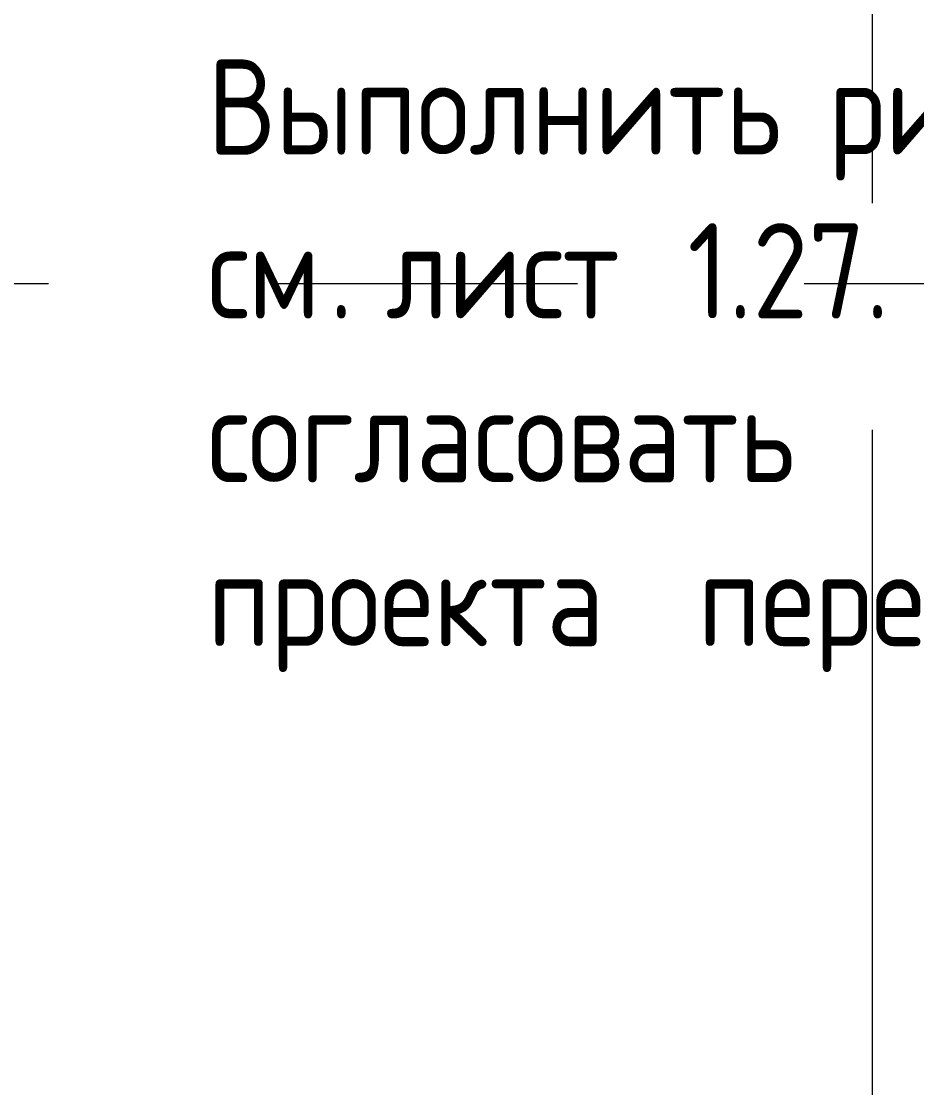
# Model space of a CAD drawing. Header units: millimetres. Extents: x 81731 to 272849, y -8553 to 29000.
# Drawn here: x 119423 to 121303, y 1912 to 4150 of the extents above; entities that cross this region are included whole.
import ezdxf

# ---------------------------------------------------------------- set-up
doc = ezdxf.new("R2010")
doc.units = ezdxf.units.MM
doc.linetypes.add('Осевая', pattern=[3175, 635, -476.25, 1587.5, -476.25])
doc.layers.add('G-ANNO-TEXT-1', color=7, linetype='Continuous', lineweight=9, true_color=0x3c3c3c)
doc.layers.add('Оси-2', color=7, linetype='Осевая', lineweight=9)
doc.styles.add('GOST Common_1', font='GOST_Common.ttf', dxfattribs={"width": 0.9, "height": 200})

msp = doc.modelspace()

# ---------------------------------------------------------------- linework, layer by layer
at = {"layer": 'Оси-2'}
for p, q in [((121210, 593.7), (121210, 19415.1)), ((85030.7, 3600), (122760, 3600))]:
    msp.add_line(p, q, dxfattribs=at)

# ---------------------------------------------------------------- texts
at = {"layer": 'G-ANNO-TEXT-1', "char_height": 200, "attachment_point": 1, "style": 'GOST Common_1'}
for s, insert, width in [('Выполнить', (119813.4, 4070.4), 1500.759), ('\\fGOST Common|b0|i0|c204|p34|;\\W.9; ', (121051.6, 4070.4), 79.367), ('рисунки', (121117.1, 4070.4), 1082.278), (' 1.27. ', (120712.3, 3726.5), 714.304), ('см', (119813.4, 3726.5), 310.253), ('лист', (120188.4, 3726.5), 634.937), ('. ', (120069.3, 3726.5), 144.304), ('\\fGOST Common|b0|i0|c204|p34|;\\W.9; ', (121265.9, 3382.5), 79.367), ('согласовать', (119813.4, 3382.5), 1760.506), ('\\fGOST Common|b0|i0|c204|p34|;\\W.9; ', (120777.8, 3038.6), 79.367), ('проекта', (119813.4, 3038.6), 1168.86), ('перед', (120843.3, 3038.6), 793.671)]:
    msp.add_mtext(s, dxfattribs=dict(at, insert=insert, width=width))

doc.saveas('drawing.dxf')
